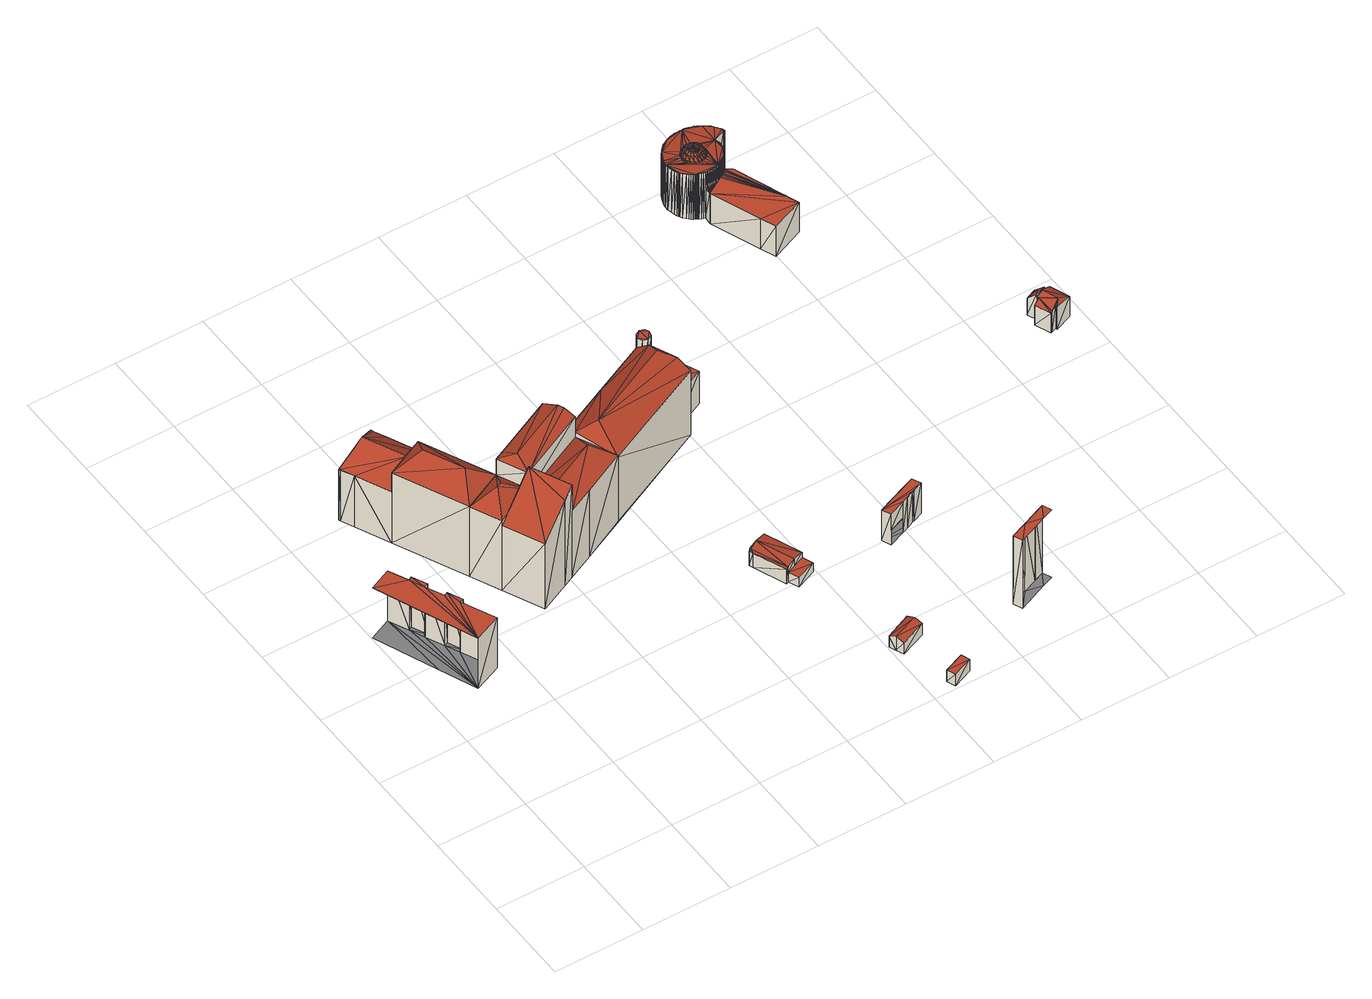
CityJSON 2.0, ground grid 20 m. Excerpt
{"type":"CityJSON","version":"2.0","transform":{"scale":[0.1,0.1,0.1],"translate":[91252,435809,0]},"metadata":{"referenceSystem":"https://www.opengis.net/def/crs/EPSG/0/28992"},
"CityObjects":{
"building1":{"type":"Building","attributes":{"TerrainHeight":2.79,"bron_tex":"UltraCAM-X 10cm juni 2008","voll_tex":"complete","bron_geo":"Lidar 15-30 punten - nov. 2008","status":"1"},"geometry":[{"type":"MultiSurface","lod":"2","boundaries":[[[0,1,2]],[[2,3,4]],[[4,5,6]],[[6,7,8]],[[9,10,11]],[[0,2,4]],[[4,6,8]],[[9,11,0]],[[4,8,12]],[[9,0,4]],[[4,12,9]],[[13,14,15]],[[16,17,18]],[[19,20,21]],[[22,23,24]],[[24,13,15]],[[16,18,25]],[[19,21,22]],[[24,15,16]],[[19,22,24]],[[24,16,25]],[[25,19,24]],[[16,15,1]],[[1,0,16]],[[17,16,0]],[[0,11,17]],[[18,17,11]],[[11,10,18]],[[25,18,10]],[[10,9,25]],[[19,25,9]],[[9,12,19]],[[20,19,12]],[[12,8,20]],[[21,20,8]],[[8,7,21]],[[22,21,7]],[[7,6,22]],[[23,22,6]],[[6,5,23]],[[24,23,5]],[[5,4,24]]],"semantics":{"surfaces":[{"type":"RoofSurface"},{"type":"GroundSurface"},{"type":"WallSurface"}],"values":[0,0,0,0,0,0,0,0,0,0,0,1,1,1,1,1,1,1,1,1,1,1,2,2,2,2,2,2,2,2,2,2,2,2,2,2,2,2,2,2,2,2]}}]},
"building2":{"type":"Building","attributes":{"TerrainHeight":-0.02,"bron_tex":"UltraCAM-X 10cm juni 2008","voll_tex":"complete","bron_geo":"Lidar 15-30 punten - nov. 2008","status":"1"},"geometry":[{"type":"MultiSurface","lod":"2","boundaries":[[[26,27,28]],[[28,29,30]],[[30,26,28]],[[31,32,33]],[[33,34,35]],[[35,31,33]],[[36,28,27]],[[26,37,36]],[[36,27,26]],[[38,39,40]],[[41,42,43]],[[39,38,43]],[[39,43,42]],[[40,38,43]],[[40,43,41]],[[44,45,46]],[[37,26,30]],[[45,44,47]],[[47,48,49]],[[49,45,47]],[[50,51,52]],[[52,53,46]],[[46,44,47]],[[47,50,52]],[[52,46,47]],[[47,50,48]],[[54,55,56]],[[56,57,58]],[[58,54,56]],[[40,59,60]],[[61,62,63]],[[59,61,62]],[[62,40,59]],[[59,61,63]],[[63,60,59]],[[64,65,66]],[[66,67,68]],[[68,69,64]],[[64,66,68]],[[66,65,70]],[[71,70,65]],[[65,64,72]],[[73,71,65]],[[65,72,73]],[[74,75,76]],[[77,74,76]],[[76,78,79]],[[79,77,76]],[[78,76,75]],[[75,80,81]],[[81,78,75]],[[79,78,81]],[[82,83,84]],[[84,85,86]],[[86,82,84]],[[87,88,89]],[[89,90,91]],[[91,92,93]],[[93,94,95]],[[96,97,98]],[[98,99,100]],[[100,101,102]],[[103,104,105]],[[105,106,107]],[[107,87,89]],[[89,91,93]],[[93,95,96]],[[96,98,100]],[[100,102,103]],[[107,89,93]],[[96,100,103]],[[105,107,93]],[[96,103,105]],[[105,93,96]],[[68,69,108]],[[108,98,68]],[[99,98,68]],[[68,67,99]],[[100,99,67]],[[67,66,100]],[[70,66,100]],[[100,101,70]],[[102,101,70]],[[70,71,102]],[[103,102,71]],[[71,73,103]],[[109,103,73]],[[73,72,109]],[[40,39,75]],[[75,74,40]],[[58,57,74]],[[74,77,58]],[[106,105,77]],[[77,79,106]],[[50,51,81]],[[81,80,50]],[[36,37,80]],[[80,75,36]],[[107,106,79]],[[79,81,107]],[[90,89,84]],[[84,83,90]],[[91,90,83]],[[83,82,91]],[[92,91,82]],[[82,86,92]],[[93,92,86]],[[86,85,93]],[[95,110,30]],[[30,29,95]],[[111,95,29]],[[29,28,111]],[[112,33,39]],[[28,36,33]],[[33,34,28]],[[96,111,34]],[[34,35,96]],[[97,96,35]],[[35,31,97]],[[113,97,31]],[[31,32,113]],[[114,113,42]],[[42,41,114]],[[112,42,32]],[[85,84,46]],[[46,45,85]],[[115,30,48]],[[49,45,93]],[[93,94,49]],[[48,49,94]],[[94,110,48]],[[87,107,51]],[[51,52,87]],[[88,87,52]],[[52,53,88]],[[89,88,53]],[[53,46,89]],[[115,50,37]],[[72,116,56]],[[56,55,72]],[[104,109,55]],[[55,54,104]],[[58,54,104]],[[104,105,58]],[[40,60,41]],[[116,64,117]],[[117,62,116]],[[64,69,63]],[[63,117,64]],[[57,56,62]],[[62,40,57]],[[108,114,60]],[[60,63,108]]],"semantics":{"surfaces":[{"type":"RoofSurface"},{"type":"GroundSurface"},{"type":"WallSurface"}],"values":[0,0,0,0,0,0,0,0,0,0,0,0,0,0,0,0,0,0,0,0,0,0,0,0,0,0,0,0,0,0,0,0,0,0,0,0,0,0,0,0,0,0,0,0,0,0,0,0,0,0,0,0,0,0,0,1,1,1,1,1,1,1,1,1,1,1,1,1,1,1,1,1,1,1,2,2,2,2,2,2,2,2,2,2,2,2,2,2,2,2,2,2,2,2,2,2,2,2,2,2,2,2,2,2,2,2,2,2,2,2,2,2,2,2,2,2,2,2,2,2,2,2,2,2,2,2,2,2,2,2,2,2,2,2,2,2,2,2,2,2,2,2,2,2,2,2,2,2,2,2,2,2,2]}}]},
"building3":{"type":"Building","attributes":{"TerrainHeight":3.5,"bron_tex":"UltraCAM-X 10cm juni 2008","voll_tex":"complete","bron_geo":"Lidar 15-30 punten - nov. 2008","status":"1"},"geometry":[{"type":"MultiSurface","lod":"2","boundaries":[[[118,119,120]],[[120,121,118]],[[122,123,124]],[[124,125,122]],[[124,123,120]],[[120,119,124]],[[125,124,119]],[[119,118,125]],[[122,125,118]],[[118,121,122]],[[123,122,121]],[[121,120,123]]],"semantics":{"surfaces":[{"type":"RoofSurface"},{"type":"GroundSurface"},{"type":"WallSurface"}],"values":[0,0,1,1,2,2,2,2,2,2,2,2]}}]},
"building4":{"type":"Building","attributes":{"TerrainHeight":3.32,"bron_tex":"UltraCAM-X 10cm juni 2008","voll_tex":"complete","bron_geo":"Lidar 15-30 punten - nov. 2008","status":"1"},"geometry":[{"type":"MultiSurface","lod":"2","boundaries":[[[126,127,128]],[[128,129,126]],[[130,131,132]],[[132,133,134]],[[134,135,136]],[[136,137,130]],[[130,132,134]],[[134,136,130]],[[136,135,138]],[[138,139,136]],[[140,141,142]],[[142,143,144]],[[144,145,146]],[[147,148,140]],[[140,142,144]],[[144,146,147]],[[147,140,144]],[[142,141,131]],[[131,130,142]],[[143,142,130]],[[130,137,143]],[[149,143,137]],[[137,136,149]],[[128,150,135]],[[135,134,128]],[[148,147,134]],[[134,133,148]],[[140,148,133]],[[133,132,140]],[[141,140,132]],[[132,131,141]],[[144,149,136]],[[136,139,144]],[[151,144,139]],[[139,138,151]],[[150,127,138]],[[138,135,150]],[[145,151,127]],[[127,126,145]],[[146,145,126]],[[126,129,146]],[[147,146,129]],[[129,128,147]]],"semantics":{"surfaces":[{"type":"RoofSurface"},{"type":"GroundSurface"},{"type":"WallSurface"}],"values":[0,0,0,0,0,0,0,0,0,0,1,1,1,1,1,1,1,2,2,2,2,2,2,2,2,2,2,2,2,2,2,2,2,2,2,2,2,2,2,2,2,2,2]}}]},
"building5":{"type":"Building","attributes":{"TerrainHeight":3.52,"bron_tex":"UltraCAM-X 10cm juni 2008","voll_tex":"complete","bron_geo":"Lidar 15-30 punten - nov. 2008","status":"1"},"geometry":[{"type":"MultiSurface","lod":"2","boundaries":[[[152,153,154]],[[154,155,152]],[[156,152,155]],[[155,157,156]],[[158,159,160]],[[160,161,158]],[[161,160,154]],[[154,153,161]],[[152,153,161]],[[161,162,152]],[[154,155,163]],[[163,160,154]],[[158,162,152]],[[152,156,158]],[[159,158,156]],[[156,157,159]],[[163,159,157]],[[157,155,163]]],"semantics":{"surfaces":[{"type":"RoofSurface"},{"type":"GroundSurface"},{"type":"WallSurface"}],"values":[0,0,0,0,1,1,2,2,2,2,2,2,2,2,2,2,2,2]}}]},
"building6":{"type":"Building","attributes":{"TerrainHeight":1.1,"bron_tex":"UltraCAM-X 10cm juni 2008","voll_tex":"complete","bron_geo":"Lidar 15-30 punten - nov. 2008","status":"1"},"geometry":[{"type":"MultiSurface","lod":"2","boundaries":[[[164,165,166]],[[166,167,168]],[[168,169,170]],[[170,171,164]],[[164,166,168]],[[168,170,164]],[[172,173,174]],[[174,175,176]],[[176,177,178]],[[178,179,172]],[[172,174,176]],[[176,178,172]],[[175,174,166]],[[166,165,175]],[[176,175,165]],[[165,164,176]],[[177,176,164]],[[164,171,177]],[[178,177,171]],[[171,170,178]],[[179,178,170]],[[170,169,179]],[[172,179,169]],[[169,168,172]],[[173,172,168]],[[168,167,173]],[[174,173,167]],[[167,166,174]]],"semantics":{"surfaces":[{"type":"RoofSurface"},{"type":"GroundSurface"},{"type":"WallSurface"}],"values":[0,0,0,0,0,0,1,1,1,1,1,1,2,2,2,2,2,2,2,2,2,2,2,2,2,2,2,2]}}]},
"building7":{"type":"Building","attributes":{"TerrainHeight":3.55,"bron_tex":"UltraCAM-X 10cm juni 2008","voll_tex":"complete","bron_geo":"Lidar 15-30 punten - nov. 2008","status":"1"},"geometry":[{"type":"MultiSurface","lod":"2","boundaries":[[[180,181,182]],[[182,183,184]],[[184,185,186]],[[186,187,188]],[[188,180,182]],[[182,184,186]],[[186,188,182]],[[189,190,191]],[[191,192,193]],[[193,194,195]],[[195,189,191]],[[191,193,195]],[[193,192,181]],[[181,180,193]],[[196,194,188]],[[188,187,196]],[[195,196,187]],[[187,186,195]],[[197,195,186]],[[186,185,197]],[[189,197,185]],[[185,184,189]],[[198,199,184]],[[184,183,198]],[[191,190,183]],[[183,182,191]]],"semantics":{"surfaces":[{"type":"RoofSurface"},{"type":"GroundSurface"},{"type":"WallSurface"}],"values":[0,0,0,0,0,0,0,1,1,1,1,1,2,2,2,2,2,2,2,2,2,2,2,2,2,2]}}]},
"building8":{"type":"Building","attributes":{"TerrainHeight":3.75,"bron_tex":"UltraCAM-X 10cm juni 2008","voll_tex":"complete","bron_geo":"Lidar 15-30 punten - nov. 2008","status":"1"},"geometry":[{"type":"MultiSurface","lod":"2","boundaries":[[[200,201,202]],[[203,204,205]],[[205,206,207]],[[207,200,202]],[[202,203,205]],[[205,207,202]],[[208,209,210]],[[211,212,213]],[[213,214,208]],[[208,210,211]],[[211,213,208]],[[215,216,201]],[[201,202,215]],[[214,208,202]],[[202,203,214]],[[217,214,203]],[[203,204,217]],[[213,217,204]],[[204,205,213]],[[209,210,200]],[[200,201,209]]],"semantics":{"surfaces":[{"type":"RoofSurface"},{"type":"GroundSurface"},{"type":"WallSurface"}],"values":[0,0,0,0,0,0,1,1,1,1,1,2,2,2,2,2,2,2,2,2,2]}}]},
"building9":{"type":"Building","attributes":{"TerrainHeight":0.21,"bron_tex":"UltraCAM-X 10cm juni 2008","voll_tex":"complete","bron_geo":"Lidar 15-30 punten - nov. 2008","status":"1"},"geometry":[{"type":"MultiSurface","lod":"2","boundaries":[[[218,219,220]],[[220,221,222]],[[223,222,221]],[[221,224,225]],[[225,226,227]],[[227,228,229]],[[229,230,231]],[[231,232,233]],[[233,234,235]],[[236,237,238]],[[238,239,240]],[[240,241,242]],[[242,243,244]],[[244,245,246]],[[246,247,248]],[[248,249,250]],[[250,251,252]],[[252,253,254]],[[254,255,256]],[[256,257,258]],[[258,259,260]],[[260,261,262]],[[262,263,264]],[[264,265,266]],[[266,267,268]],[[268,269,270]],[[270,271,272]],[[272,273,274]],[[274,275,276]],[[276,277,278]],[[279,280,281]],[[281,282,283]],[[283,284,285]],[[286,287,288]],[[288,289,290]],[[291,292,293]],[[293,294,295]],[[295,296,297]],[[298,299,300]],[[300,301,302]],[[302,303,304]],[[304,305,306]],[[306,307,308]],[[309,310,311]],[[311,312,313]],[[313,314,315]],[[315,316,317]],[[318,319,320]],[[320,321,218]],[[218,220,222]],[[322,223,221]],[[221,225,227]],[[227,229,231]],[[231,233,235]],[[235,236,238]],[[238,240,242]],[[242,244,246]],[[246,248,250]],[[250,252,254]],[[254,256,258]],[[258,260,262]],[[262,264,266]],[[266,268,270]],[[270,272,274]],[[274,276,278]],[[278,279,281]],[[281,283,285]],[[285,323,286]],[[286,288,290]],[[290,291,293]],[[293,295,297]],[[297,298,300]],[[300,302,304]],[[304,306,308]],[[308,309,311]],[[311,313,315]],[[315,317,318]],[[318,320,218]],[[218,222,324]],[[325,322,221]],[[221,227,231]],[[231,235,238]],[[238,242,246]],[[246,250,254]],[[254,258,262]],[[262,266,270]],[[270,274,278]],[[278,281,285]],[[285,286,290]],[[290,293,297]],[[297,300,304]],[[304,308,311]],[[311,315,318]],[[318,218,324]],[[326,325,221]],[[221,231,238]],[[238,246,254]],[[254,262,270]],[[278,285,290]],[[290,297,304]],[[304,311,318]],[[318,324,327]],[[328,326,221]],[[221,238,254]],[[254,270,278]],[[278,290,304]],[[304,318,327]],[[328,221,254]],[[304,327,329]],[[330,328,254]],[[304,329,331]],[[332,330,254]],[[304,331,333]],[[334,332,254]],[[278,304,333]],[[335,334,254]],[[278,333,336]],[[337,335,254]],[[278,336,338]],[[339,337,254]],[[278,338,340]],[[339,254,278]],[[278,340,339]],[[341,342,343]],[[343,344,345]],[[345,346,347]],[[347,348,349]],[[349,350,351]],[[351,352,353]],[[353,354,355]],[[356,341,343]],[[343,345,347]],[[351,353,355]],[[357,356,343]],[[343,347,349]],[[349,351,355]],[[358,357,343]],[[349,355,359]],[[360,358,343]],[[349,359,361]],[[362,360,343]],[[349,361,363]],[[364,362,343]],[[349,363,365]],[[366,364,343]],[[349,365,367]],[[368,366,343]],[[349,367,369]],[[370,368,343]],[[349,369,371]],[[372,370,343]],[[343,349,371]],[[371,372,343]],[[373,374,375]],[[375,376,373]],[[377,378,374]],[[374,373,377]],[[379,380,378]],[[378,377,379]],[[381,382,380]],[[380,379,381]],[[383,384,382]],[[382,381,383]],[[385,386,384]],[[384,383,385]],[[387,388,386]],[[386,385,387]],[[389,390,388]],[[388,387,389]],[[391,392,390]],[[390,389,391]],[[393,394,392]],[[392,391,393]],[[395,396,394]],[[394,393,395]],[[397,398,396]],[[396,395,397]],[[399,400,398]],[[398,397,399]],[[401,402,400]],[[400,399,401]],[[403,404,402]],[[402,401,403]],[[405,406,404]],[[404,403,405]],[[407,408,406]],[[406,405,407]],[[409,410,408]],[[408,407,409]],[[376,375,410]],[[410,409,376]],[[411,373,376]],[[376,412,411]],[[413,377,373]],[[373,411,413]],[[414,379,377]],[[377,413,414]],[[415,381,379]],[[379,414,415]],[[416,383,381]],[[381,415,416]],[[417,385,383]],[[383,416,417]],[[418,387,385]],[[385,417,418]],[[419,389,387]],[[387,418,419]],[[420,391,389]],[[389,419,420]],[[421,393,391]],[[391,420,421]],[[422,395,393]],[[393,421,422]],[[423,397,395]],[[395,422,423]],[[424,399,397]],[[397,423,424]],[[425,401,399]],[[399,424,425]],[[426,403,401]],[[401,425,426]],[[427,405,403]],[[403,426,427]],[[428,407,405]],[[405,427,428]],[[429,409,407]],[[407,428,429]],[[412,376,409]],[[409,429,412]],[[430,411,412]],[[412,431,430]],[[432,413,411]],[[411,430,432]],[[433,414,413]],[[413,432,433]],[[434,415,414]],[[414,433,434]],[[435,416,415]],[[415,434,435]],[[436,417,416]],[[416,435,436]],[[437,418,417]],[[417,436,437]],[[438,419,418]],[[418,437,438]],[[439,420,419]],[[419,438,439]],[[440,421,420]],[[420,439,440]],[[441,422,421]],[[421,440,441]],[[442,423,422]],[[422,441,442]],[[443,424,423]],[[423,442,443]],[[444,425,424]],[[424,443,444]],[[445,426,425]],[[425,444,445]],[[446,427,426]],[[426,445,446]],[[447,428,427]],[[427,446,447]],[[448,429,428]],[[428,447,448]],[[431,412,429]],[[429,448,431]],[[431,449,430]],[[430,449,432]],[[432,449,433]],[[433,449,434]],[[434,449,435]],[[435,449,436]],[[436,449,437]],[[437,449,438]],[[438,449,439]],[[439,449,440]],[[440,449,441]],[[441,449,442]],[[442,449,443]],[[443,449,444]],[[444,449,445]],[[445,449,446]],[[446,449,447]],[[447,449,448]],[[448,449,431]],[[450,451,452]],[[452,453,454]],[[454,455,456]],[[456,457,458]],[[458,459,460]],[[460,461,462]],[[462,463,464]],[[464,465,466]],[[466,467,468]],[[468,469,470]],[[470,471,472]],[[472,473,474]],[[474,475,476]],[[476,477,478]],[[478,479,480]],[[480,481,482]],[[482,483,484]],[[484,485,486]],[[486,487,488]],[[488,489,490]],[[490,491,492]],[[492,493,494]],[[494,495,496]],[[496,497,498]],[[498,499,500]],[[500,501,502]],[[502,503,504]],[[504,505,506]],[[506,507,508]],[[508,509,510]],[[511,512,513]],[[513,514,515]],[[515,516,517]],[[517,450,452]],[[452,454,456]],[[456,458,460]],[[460,462,464]],[[464,466,468]],[[468,470,472]],[[472,474,476]],[[476,478,480]],[[480,482,484]],[[484,486,488]],[[488,490,492]],[[492,494,496]],[[496,498,500]],[[500,502,504]],[[504,506,508]],[[508,510,518]],[[511,513,515]],[[515,517,452]],[[452,456,460]],[[464,468,472]],[[472,476,480]],[[480,484,488]],[[488,492,496]],[[496,500,504]],[[504,508,518]],[[511,515,452]],[[452,460,464]],[[464,472,480]],[[480,488,496]],[[496,504,518]],[[511,452,464]],[[464,480,496]],[[496,518,511]],[[511,464,496]],[[519,479,221]],[[221,220,519]],[[480,519,220]],[[220,219,480]],[[520,480,219]],[[219,218,520]],[[481,520,218]],[[218,321,481]],[[482,481,321]],[[321,320,482]],[[483,482,320]],[[320,319,483]],[[521,483,319]],[[319,318,521]],[[484,521,318]],[[318,317,484]],[[522,484,317]],[[317,316,522]],[[485,522,316]],[[316,315,485]],[[486,485,315]],[[315,314,486]],[[523,486,314]],[[314,313,523]],[[487,523,313]],[[313,312,487]],[[488,487,312]],[[312,311,488]],[[489,488,311]],[[311,310,489]],[[524,489,310]],[[310,309,524]],[[490,524,309]],[[309,308,490]],[[525,490,308]],[[308,307,525]],[[491,525,307]],[[307,306,491]],[[492,491,306]],[[306,305,492]],[[493,492,305]],[[305,304,493]],[[526,493,304]],[[304,303,526]],[[494,526,303]],[[303,302,494]],[[495,494,302]],[[302,301,495]],[[496,495,301]],[[301,300,496]],[[497,496,300]],[[300,299,497]],[[527,497,299]],[[299,298,527]],[[498,527,298]],[[298,297,498]],[[499,498,297]],[[297,296,499]],[[528,499,296]],[[296,295,528]],[[500,528,295]],[[295,294,500]],[[529,500,294]],[[294,293,529]],[[501,529,293]],[[293,292,501]],[[530,501,292]],[[292,291,530]],[[502,530,291]],[[291,290,502]],[[531,502,290]],[[290,289,531]],[[503,531,289]],[[289,288,503]],[[504,503,288]],[[288,287,504]],[[505,504,287]],[[287,286,505]],[[532,505,286]],[[286,323,532]],[[506,532,323]],[[323,285,506]],[[507,506,285]],[[285,284,507]],[[508,507,284]],[[284,283,508]],[[533,508,283]],[[283,282,533]],[[509,533,282]],[[282,281,509]],[[510,509,281]],[[281,280,510]],[[518,510,280]],[[280,279,518]],[[511,518,279]],[[279,278,511]],[[512,511,278]],[[278,277,512]],[[534,512,277]],[[277,276,534]],[[513,534,276]],[[276,275,513]],[[514,513,275]],[[275,274,514]],[[515,514,274]],[[274,273,515]],[[535,515,273]],[[273,272,535]],[[516,535,272]],[[272,271,516]],[[536,516,271]],[[271,270,536]],[[517,536,270]],[[270,269,517]],[[537,517,269]],[[269,268,537]],[[450,537,268]],[[268,267,450]],[[538,450,267]],[[267,266,538]],[[451,538,266]],[[266,265,451]],[[452,451,265]],[[265,264,452]],[[359,355,264]],[[264,263,359]],[[361,359,263]],[[263,262,361]],[[363,361,262]],[[262,261,363]],[[365,363,261]],[[261,260,365]],[[367,365,260]],[[260,259,367]],[[369,367,259]],[[259,258,369]],[[371,369,258]],[[258,257,371]],[[372,371,257]],[[257,256,372]],[[370,372,256]],[[256,255,370]],[[368,370,255]],[[255,254,368]],[[366,368,254]],[[254,253,366]],[[364,366,253]],[[253,252,364]],[[362,364,252]],[[252,251,362]],[[360,362,251]],[[251,250,360]],[[358,360,250]],[[250,249,358]],[[357,358,249]],[[249,248,357]],[[356,357,248]],[[248,247,356]],[[341,356,247]],[[247,246,341]],[[342,341,246]],[[246,245,342]],[[244,245,464]],[[464,465,244]],[[466,465,244]],[[244,243,466]],[[467,466,243]],[[243,242,467]],[[539,467,242]],[[242,241,539]],[[468,539,241]],[[241,240,468]],[[540,468,240]],[[240,239,540]],[[469,540,239]],[[239,238,469]],[[541,469,238]],[[238,237,541]],[[470,541,237]],[[237,236,470]],[[471,470,236]],[[236,235,471]],[[472,471,235]],[[235,234,472]],[[473,472,234]],[[234,233,473]],[[474,473,233]],[[233,232,474]],[[542,474,232]],[[232,231,542]],[[543,542,231]],[[231,230,543]],[[475,543,230]],[[230,229,475]],[[544,475,229]],[[229,228,544]],[[476,544,228]],[[228,227,476]],[[477,476,227]],[[227,226,477]],[[478,477,226]],[[226,225,478]],[[545,478,225]],[[225,224,545]],[[479,545,224]],[[224,221,479]],[[408,410,223]],[[223,322,408]],[[546,547,322]],[[322,325,546]],[[548,546,325]],[[325,326,548]],[[404,406,326]],[[326,328,404]],[[402,404,328]],[[328,330,402]],[[400,402,330]],[[330,332,400]],[[398,400,332]],[[332,334,398]],[[396,398,334]],[[334,335,396]],[[394,396,335]],[[335,337,394]],[[392,394,337]],[[337,339,392]],[[390,392,339]],[[339,340,390]],[[388,390,340]],[[340,338,388]],[[386,388,338]],[[338,336,386]],[[384,386,336]],[[336,333,384]],[[382,384,333]],[[333,331,382]],[[380,382,331]],[[331,329,380]],[[378,380,329]],[[329,327,378]],[[374,378,327]],[[327,324,374]],[[375,374,324]],[[324,222,375]],[[410,375,222]],[[222,223,410]],[[464,463,343]],[[343,342,464]],[[453,452,355]],[[355,354,453]],[[454,453,354]],[[354,353,454]],[[455,454,353]],[[353,352,455]],[[456,455,352]],[[352,351,456]],[[457,456,351]],[[351,350,457]],[[549,457,350]],[[350,349,549]],[[458,549,349]],[[349,348,458]],[[459,458,348]],[[348,347,459]],[[460,459,347]],[[347,346,460]],[[461,460,346]],[[346,345,461]],[[462,461,345]],[[345,344,462]],[[463,462,344]],[[344,343,463]],[[547,548,406]],[[406,408,547]]],"semantics":{"surfaces":[{"type":"RoofSurface"},{"type":"GroundSurface"},{"type":"WallSurface"}],"values":[0,0,0,0,0,0,0,0,0,0,0,0,0,0,0,0,0,0,0,0,0,0,0,0,0,0,0,0,0,0,0,0,0,0,0,0,0,0,0,0,0,0,0,0,0,0,0,0,0,0,0,0,0,0,0,0,0,0,0,0,0,0,0,0,0,0,0,0,0,0,0,0,0,0,0,0,0,0,0,0,0,0,0,0,0,0,0,0,0,0,0,0,0,0,0,0,0,0,0,0,0,0,0,0,0,0,0,0,0,0,0,0,0,0,0,0,0,0,0,0,0,0,0,0,0,0,0,0,0,0,0,0,0,0,0,0,0,0,0,0,0,0,0,0,0,0,0,0,0,0,0,0,0,0,0,0,0,0,0,0,0,0,0,0,0,0,0,0,0,0,0,0,0,0,0,0,0,0,0,0,0,0,0,0,0,0,0,0,0,0,0,0,0,0,0,0,0,0,0,0,0,0,0,0,0,0,0,0,0,0,0,0,0,0,0,0,0,0,0,0,0,0,0,0,0,0,0,0,0,0,0,0,0,0,0,0,0,0,0,0,0,0,0,0,0,0,0,0,0,0,0,0,0,0,0,0,0,0,0,0,0,0,0,0,0,0,0,0,0,0,0,0,0,0,0,0,0,0,0,0,0,0,0,0,0,0,1,1,1,1,1,1,1,1,1,1,1,1,1,1,1,1,1,1,1,1,1,1,1,1,1,1,1,1,1,1,1,1,1,1,1,1,1,1,1,1,1,1,1,1,1,1,1,1,1,1,1,1,1,1,1,1,1,1,1,1,1,1,1,1,1,1,1,2,2,2,2,2,2,2,2,2,2,2,2,2,2,2,2,2,2,2,2,2,2,2,2,2,2,2,2,2,2,2,2,2,2,2,2,2,2,2,2,2,2,2,2,2,2,2,2,2,2,2,2,2,2,2,2,2,2,2,2,2,2,2,2,2,2,2,2,2,2,2,2,2,2,2,2,2,2,2,2,2,2,2,2,2,2,2,2,2,2,2,2,2,2,2,2,2,2,2,2,2,2,2,2,2,2,2,2,2,2,2,2,2,2,2,2,2,2,2,2,2,2,2,2,2,2,2,2,2,2,2,2,2,2,2,2,2,2,2,2,2,2,2,2,2,2,2,2,2,2,2,2,2,2,2,2,2,2,2,2,2,2,2,2,2,2,2,2,2,2,2,2,2,2,2,2,2,2,2,2,2,2,2,2,2,2,2,2,2,2,2,2,2,2,2,2,2,2,2,2,2,2,2,2,2,2,2,2,2,2,2,2,2,2,2,2,2,2,2,2,2,2,2,2,2,2,2,2,2,2,2,2,2,2,2,2,2,2,2,2,2,2,2,2,2,2,2,2,2,2,2,2,2,2,2,2,2,2,2,2,2,2,2,2,2,2,2,2,2,2,2,2,2,2]}}]},
"building10":{"type":"Building","attributes":{"TerrainHeight":3.41,"bron_tex":"UltraCAM-X 10cm juni 2008","voll_tex":"complete","bron_geo":"Lidar 15-30 punten - nov. 2008","status":"1"},"geometry":[{"type":"MultiSurface","lod":"2","boundaries":[[[550,551,552]],[[552,553,554]],[[554,555,550]],[[550,552,554]],[[556,557,558]],[[559,557,556]],[[556,560,561]],[[561,559,556]],[[562,563,564]],[[565,566,560]],[[560,556,558]],[[562,564,567]],[[567,565,560]],[[560,558,562]],[[562,567,560]],[[566,561,560]],[[568,569,570]],[[571,572,573]],[[573,574,575]],[[576,577,578]],[[578,579,580]],[[580,568,570]],[[571,573,575]],[[576,578,580]],[[580,570,571]],[[571,575,576]],[[576,580,571]],[[573,572,551]],[[551,550,573]],[[574,573,550]],[[550,555,574]],[[575,574,555]],[[555,554,575]],[[576,575,554]],[[554,553,576]],[[558,557,553]],[[553,552,558]],[[572,581,552]],[[552,551,572]],[[577,576,557]],[[557,559,577]],[[578,577,559]],[[559,561,578]],[[562,563,570]],[[570,571,562]],[[581,571,562]],[[562,558,581]],[[580,579,566]],[[566,565,580]],[[568,580,565]],[[565,567,568]],[[564,567,568]],[[568,569,564]],[[570,569,564]],[[564,563,570]],[[579,578,561]],[[561,566,579]]],"semantics":{"surfaces":[{"type":"RoofSurface"},{"type":"GroundSurface"},{"type":"WallSurface"}],"values":[0,0,0,0,0,0,0,0,0,0,0,0,0,0,0,0,1,1,1,1,1,1,1,1,1,1,1,2,2,2,2,2,2,2,2,2,2,2,2,2,2,2,2,2,2,2,2,2,2,2,2,2,2,2,2,2,2]}}]}
},
"vertices":[
[72,705,136],[52,747,136],[3,726,136],[61,588,136],[96,504,136],[156,529,136],[121,603,136],[129,606,136],[114,638,136],[87,673,136],[96,677,136],[80,709,136],[106,634,136],[61,588,0],[3,726,0],[52,747,0],[72,705,0],[80,709,0],[96,677,0],[106,634,0],[114,638,0],[129,606,0],[121,603,0],[156,529,0],[96,504,0],[87,673,0],
[512,753,211],[416,707,211],[407,650,179],[465,677,179],[562,724,179],[318,608,177],[277,694,177],[366,736,250],[407,650,250],[384,639,231],[366,736,179],[521,810,179],[312,750,225],[366,736,189],[335,801,189],[247,759,189],[277,694,189],[301,745,225],[755,881,220],[789,863,197],[763,919,197],[561,789,220],[562,724,175],[802,837,175],[521,810,193],[511,832,175],[632,889,175],[751,945,175],[314,897,160],[281,967,160],[261,957,160],[335,801,160],[355,810,160],[274,816,230],[247,759,190],[234,900,230],[261,957,190],[173,915,190],[227,941,182],[184,1032,182],[123,1021,138],[125,1017,138],[138,989,138],[173,915,138],[231,1073,138],[233,1068,138],[281,967,138],[246,1041,138],[335,801,233],[366,736,233],[366,776,251],[355,810,233],[501,840,251],[490,874,233],[521,810,233],[511,832,245],[855,913,88],[836,953,88],[763,919,88],[789,863,88],[862,897,88],[632,889,0],[751,945,0],[763,919,0],[836,953,0],[855,913,0],[862,897,0],[789,863,0],[802,837,0],[465,677,0],[384,639,0],[318,608,0],[138,989,0],[125,1017,0],[123,1021,0],[231,1073,0],[233,1068,0],[246,1041,0],[314,897,0],[355,810,0],[490,874,0],[511,832,0],[173,915,0],[281,967,0],[562,724,0],[407,650,0],[292,701,189],[277,694,0],[247,759,0],[553,743,179],[261,957,154],[227,941,190],
[896,25,31],[889,44,31],[844,26,31],[852,7,31],[852,7,0],[844,26,0],[889,44,0],[896,25,0],
[794,407,25],[785,430,25],[741,412,25],[751,389,25],[708,491,40],[703,489,39],[706,480,39],[735,409,39],[741,412,40],[760,420,44],[727,501,44],[707,493,40],[785,430,39],[752,511,39],[706,480,0],[703,489,0],[708,491,0],[707,493,0],[752,511,0],[794,407,0],[751,389,0],[741,412,0],[735,409,0],[727,501,0],[760,420,25],[785,430,0],
[867,170,38],[861,186,31],[804,162,31],[810,147,38],[874,154,31],[817,131,31],[874,154,0],[817,131,0],[804,162,0],[861,186,0],[867,170,0],[810,147,0],
[781,980,174],[770,975,174],[767,966,174],[772,955,174],[782,951,174],[792,956,174],[795,968,174],[791,977,174],[782,951,0],[772,955,0],[767,966,0],[770,975,0],[781,980,0],[791,977,0],[795,968,0],[792,956,0],
[1042,441,83],[1017,432,83],[949,404,83],[957,384,83],[994,399,83],[1008,405,83],[1025,412,83],[1029,413,83],[1050,422,83],[994,399,0],[957,384,0],[949,404,0],[1017,432,0],[1042,441,0],[1050,422,0],[1025,412,0],[1029,413,0],[1008,405,0],[957,384,41],[994,399,41],
[1071,107,184],[1063,127,184],[1099,142,184],[1130,154,184],[1133,156,184],[1154,164,184],[1162,144,184],[1138,135,184],[1099,142,0],[1063,127,0],[1071,107,0],[1138,135,0],[1162,144,0],[1154,164,0],[1130,154,0],[1099,142,41],[1063,127,41],[1133,156,0],
[1100,1376,114],[1098,1372,115],[1098,1368,115],[1097,1363,116],[1130,1363,117],[1129,1356,117],[1097,1356,116],[1097,1355,116],[1099,1346,117],[1101,1338,118],[1103,1333,119],[1104,1330,119],[1105,1329,119],[1106,1327,119],[1109,1323,120],[1114,1317,121],[1117,1314,121],[1120,1311,121],[1123,1309,122],[1124,1308,122],[1126,1307,122],[1128,1306,122],[1130,1305,122],[1131,1304,123],[1133,1303,123],[1137,1301,123],[1141,1300,123],[1145,1299,123],[1148,1299,124],[1151,1299,124],[1154,1299,124],[1158,1299,124],[1161,1299,124],[1165,1300,124],[1168,1300,124],[1171,1301,124],[1175,1302,124],[1178,1304,124],[1181,1305,124],[1184,1307,124],[1187,1308,124],[1190,1310,124],[1193,1312,124],[1195,1314,124],[1198,1317,124],[1200,1319,124],[1202,1321,124],[1205,1325,123],[1206,1329,123],[1207,1330,123],[1207,1331,123],[1209,1334,123],[1209,1337,122],[1210,1339,122],[1210,1342,122],[1211,1344,122],[1211,1349,121],[1211,1353,121],[1211,1354,121],[1210,1358,120],[1209,1363,120],[1235,1373,120],[1238,1374,120],[1237,1380,119],[1235,1383,119],[1234,1385,119],[1231,1390,118],[1228,1395,117],[1225,1400,117],[1221,1404,116],[1216,1408,116],[1214,1410,115],[1212,1412,115],[1208,1415,115],[1207,1415,115],[1206,1416,114],[1204,1418,114],[1202,1418,114],[1200,1420,114],[1196,1421,114],[1194,1422,113],[1192,1423,113],[1189,1424,113],[1185,1425,113],[1181,1426,113],[1179,1426,112],[1176,1427,112],[1172,1427,112],[1164,1427,112],[1158,1427,112],[1156,1426,112],[1153,1426,112],[1148,1425,111],[1140,1422,111],[1132,1418,112],[1131,1417,112],[1125,1414,112],[1119,1408,112],[1114,1403,112],[1113,1402,112],[1112,1400,112],[1108,1395,113],[1104,1388,113],[1101,1380,114],[1130,1347,118],[1227,1398,117],[1133,1370,116],[1132,1343,119],[1135,1339,119],[1139,1377,116],[1142,1333,120],[1147,1381,116],[1150,1330,121],[1157,1382,116],[1158,1330,121],[1166,1380,116],[1166,1332,121],[1173,1336,121],[1172,1375,117],[1178,1344,120],[1177,1370,118],[1181,1353,120],[1180,1362,119],[1148,1299,81],[1145,1299,81],[1143,1283,81],[1144,1280,81],[1186,1173,81],[1199,1140,81],[1271,1169,81],[1263,1189,81],[1261,1195,81],[1259,1200,81],[1258,1203,81],[1255,1210,81],[1217,1309,81],[1215,1312,81],[1202,1321,81],[1151,1299,81],[1154,1299,81],[1158,1299,81],[1200,1319,81],[1161,1299,81],[1198,1317,81],[1165,1300,81],[1195,1314,81],[1168,1300,81],[1193,1312,81],[1171,1301,81],[1190,1310,81],[1175,1302,81],[1187,1308,81],[1178,1304,81],[1184,1307,81],[1181,1305,81],[1135,1369,123],[1133,1370,113],[1130,1363,113],[1132,1363,123],[1140,1375,123],[1139,1377,113],[1148,1379,123],[1147,1381,113],[1157,1380,123],[1157,1382,113],[1165,1378,123],[1166,1380,113],[1171,1374,123],[1172,1375,113],[1175,1369,123],[1177,1370,113],[1178,1361,123],[1180,1362,113],[1179,1353,123],[1181,1353,113],[1176,1345,123],[1178,1344,113],[1171,1338,123],[1173,1336,113],[1165,1334,123],[1166,1332,113],[1158,1332,123],[1158,1330,113],[1151,1332,123],[1150,1330,113],[1143,1335,123],[1142,1333,113],[1136,1340,123],[1135,1339,113],[1132,1348,123],[1130,1347,113],[1131,1356,123],[1129,1356,113],[1140,1366,132],[1137,1361,132],[1144,1371,132],[1150,1374,132],[1156,1374,132],[1162,1373,132],[1167,1370,132],[1171,1366,132],[1173,1360,132],[1173,1354,132],[1171,1347,132],[1167,1342,132],[1162,1339,132],[1157,1337,132],[1152,1337,132],[1146,1340,132],[1141,1344,132],[1137,1350,132],[1136,1356,132],[1147,1361,138],[1145,1359,138],[1149,1364,138],[1152,1365,138],[1156,1366,138],[1159,1365,138],[1162,1363,138],[1163,1361,138],[1165,1358,138],[1165,1355,138],[1164,1351,138],[1162,1348,138],[1159,1347,138],[1156,1346,138],[1153,1346,138],[1150,1347,138],[1147,1349,138],[1145,1352,138],[1145,1356,138],[1155,1356,140],[1207,1330,0],[1205,1325,0],[1202,1321,0],[1215,1312,0],[1217,1309,0],[1255,1210,0],[1258,1203,0],[1259,1200,0],[1263,1189,0],[1271,1169,0],[1199,1140,0],[1186,1173,0],[1144,1280,0],[1143,1283,0],[1145,1299,0],[1141,1300,0],[1137,1301,0],[1133,1303,0],[1130,1305,0],[1126,1307,0],[1123,1309,0],[1120,1311,0],[1117,1314,0],[1114,1317,0],[1109,1323,0],[1104,1330,0],[1101,1338,0],[1099,1346,0],[1097,1355,0],[1097,1363,0],[1098,1372,0],[1101,1380,0],[1104,1388,0],[1108,1395,0],[1113,1402,0],[1119,1408,0],[1125,1414,0],[1132,1418,0],[1140,1422,0],[1148,1425,0],[1156,1426,0],[1164,1427,0],[1172,1427,0],[1176,1427,0],[1181,1426,0],[1185,1425,0],[1189,1424,0],[1192,1423,0],[1196,1421,0],[1200,1420,0],[1204,1418,0],[1207,1415,0],[1212,1412,0],[1216,1408,0],[1221,1404,0],[1225,1400,0],[1228,1395,0],[1231,1390,0],[1234,1385,0],[1237,1380,0],[1238,1374,0],[1209,1363,0],[1210,1358,0],[1211,1353,0],[1211,1349,0],[1211,1344,0],[1210,1339,0],[1209,1334,0],[1235,1373,0],[1098,1368,0],[1100,1376,0],[1112,1400,0],[1114,1403,0],[1131,1417,0],[1153,1426,0],[1158,1427,0],[1179,1426,0],[1194,1422,0],[1202,1418,0],[1206,1416,0],[1208,1415,0],[1214,1410,0],[1227,1398,0],[1235,1383,0],[1211,1354,0],[1210,1342,0],[1209,1337,0],[1207,1331,0],[1206,1329,0],[1131,1304,0],[1128,1306,0],[1124,1308,0],[1106,1327,0],[1105,1329,0],[1103,1333,0],[1097,1356,0],[1132,1343,0],[1130,1347,0],[1135,1339,0],[1261,1195,0],
[1513,749,45],[1509,747,45],[1518,727,67],[1541,736,67],[1536,750,53],[1533,757,45],[1532,730,69],[1541,736,63],[1518,727,61],[1557,742,54],[1546,696,69],[1574,699,54],[1519,723,61],[1506,717,53],[1520,682,53],[1534,687,61],[1535,683,61],[1524,683,55],[1524,683,0],[1520,682,0],[1506,717,0],[1519,723,0],[1509,747,0],[1513,749,0],[1533,757,0],[1536,750,0],[1541,736,0],[1557,742,0],[1574,699,0],[1535,683,0],[1534,687,0],[1518,727,0]
]}
